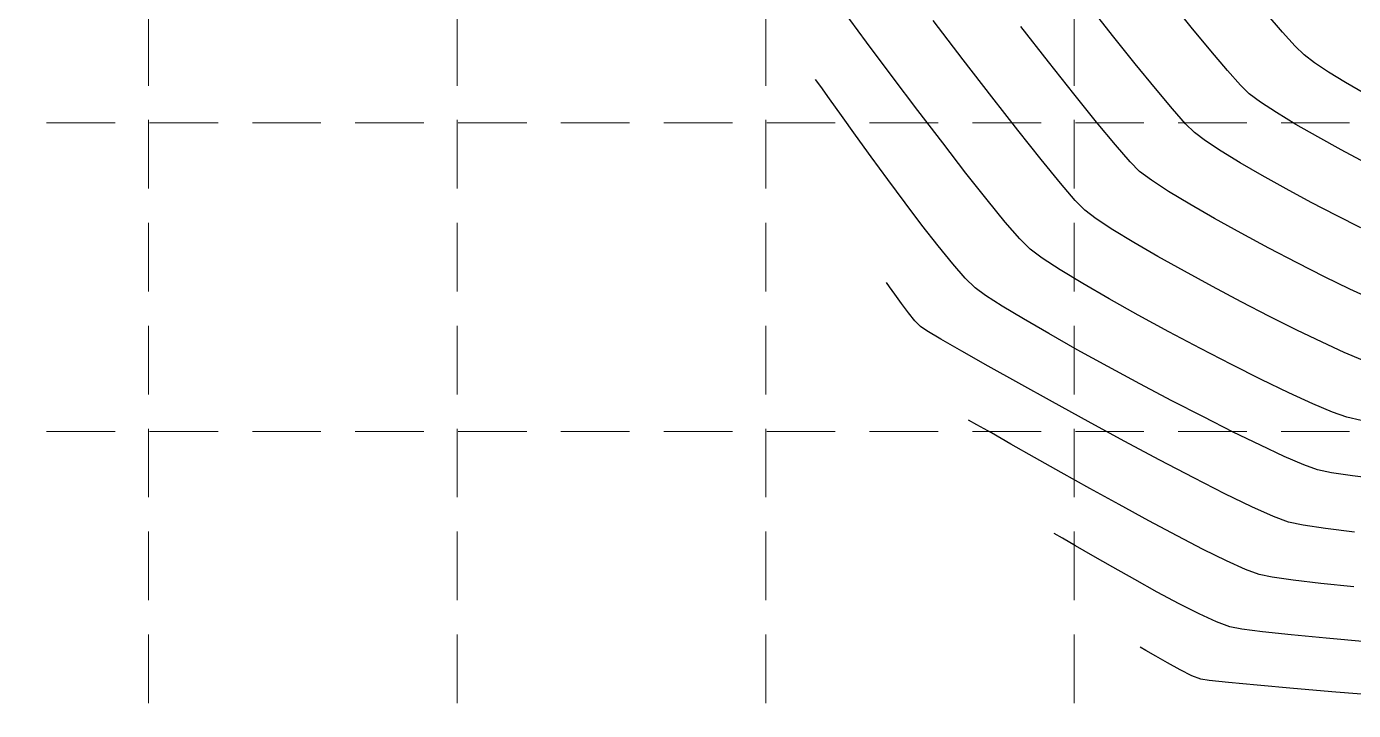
# Model space of a CAD drawing. Header units: inches. Extents: x 2547543 to 2548696, y 7125653 to 7126375.
# Drawn here: x 2547698.4 to 2547775.8, y 7125800.1 to 7125840 of the extents above; entities that cross this region are included whole.
import ezdxf

# ---------------------------------------------------------------- set-up
doc = ezdxf.new("R2010")
doc.units = ezdxf.units.IN
doc.header["$MEASUREMENT"] = 0
doc.linetypes.add('HIDDEN', pattern=[0.375, 0.25, -0.125])
for name, color, linetype in [('GRID', 254, 'HIDDEN'), ('V-TOPO-MAJR-E', 6, 'Continuous'), ('V-TOPO-MINR-E', 14, 'Continuous')]:
    doc.layers.add(name, color=color, linetype=linetype)

msp = doc.modelspace()

# ---------------------------------------------------------------- linework, layer by layer
at = {"layer": 'GRID', "color": 252, "linetype": 'HIDDEN', "lineweight": 0, "ltscale": 16}
for p, q in [((2547705.523132141, 7126356.547205457), (2547705.523132141, 7125726.296813901)), ((2547723.523132141, 7126356.547205457), (2547723.523132141, 7125726.296813901)), ((2547741.52313214, 7126356.547205457), (2547741.52313214, 7125726.296813901)), ((2547759.52313214, 7126356.547205457), (2547759.52313214, 7125726.296813901)), ((2547561.583313602, 7125834.376313472), (2548677.583313586, 7125834.376313472)), ((2547561.583313602, 7125816.376313472), (2548677.583313586, 7125816.376313472))]:
    msp.add_line(p, q, dxfattribs=at)
at = {"layer": 'V-TOPO-MAJR-E', "color": 35, "extrusion": (0.7946410329047351, 0.6070795901890423, 0), "elevation": 6350499.961899946}
msp.add_lwpolyline([(4115794.439333418, 575.0000000000005), (4115797.323952139, 575.0000000000005)], dxfattribs=at)
at = {"layer": 'V-TOPO-MAJR-E', "color": 35}
for points, elevation in [([(2547754.709517119, 7125835.902779365), (2547753.04765278, 7125838.058861219)], 575), ([(2547756.237993713, 7125833.943498648), (2547754.709517119, 7125835.902779365)], 575), ([(2547760.136843952, 7125829.287318937), (2547759.582507681, 7125829.852929211)], 575), ([(2547760.806717959, 7125828.785722914), (2547760.136843952, 7125829.287318937)], 575), ([(2547761.774901864, 7125828.151124888), (2547760.806717959, 7125828.785722914)], 575), ([(2547764.396570417, 7125826.593062834), (2547762.98898843, 7125827.411059861)], 575), ([(2547765.945240589, 7125825.724668807), (2547764.396570417, 7125826.593062834)], 575), ([(2547767.582591707, 7125824.833412784), (2547765.945240589, 7125825.724668807)], 575), ([(2547776.334192951, 7125820.54773475), (2547775.265308155, 7125820.997927736)], 575), ([(2547761.779616178, 7125808.466697861), (2547760.606359218, 7125809.13979499)], 580), ([(2547763.053312568, 7125807.74635081), (2547761.779616178, 7125808.466697861)], 580), ([(2547764.360952771, 7125807.023178313), (2547763.053312568, 7125807.74635081)], 580), ([(2547765.636041174, 7125806.341604848), (2547764.360952771, 7125807.023178313)], 580), ([(2547767.822580118, 7125805.28095293), (2547766.812082162, 7125805.746054896)], 580), ([(2547774.207983333, 7125804.326781263), (2547772.170212629, 7125804.522146888)], 580), ([(2547776.541845576, 7125804.119596752), (2547774.207983333, 7125804.326781263)], 580)]:
    msp.add_lwpolyline(points, dxfattribs=dict(at, elevation=elevation))
at = {"layer": 'V-TOPO-MAJR-E', "color": 35, "extrusion": (0.7832062475011154, 0.6217619913401119, 0), "elevation": 6425991.3053753}
msp.add_lwpolyline([(3996897.498314208, 575.0000000000005), (3996899.67121949, 575.0000000000005)], dxfattribs=at)
at = {"layer": 'V-TOPO-MAJR-E', "color": 35, "extrusion": (0.774677186731918, 0.6323569058349257, 0), "elevation": 6479758.909378164}
msp.add_lwpolyline([(3909125.782071438, 575), (3909127.568284716, 575)], dxfattribs=at)
at = {"layer": 'V-TOPO-MAJR-E', "color": 35, "extrusion": (0.7583113853127816, 0.6518925087044721, 0), "elevation": 6577270.197882559}
msp.add_lwpolyline([(3742732.521461137, 575.0000000000009), (3742733.846771278, 575.0000000000009)], dxfattribs=at)
at = {"layer": 'V-TOPO-MAJR-E', "color": 35, "extrusion": (-0.5204886511791802, -0.8538685870751294, 0), "elevation": -7410601.904885737}
msp.add_lwpolyline([(-1533457.514108317, 575), (-1533458.935974144, 575)], dxfattribs=at)
at = {"layer": 'V-TOPO-MAJR-E', "color": 35, "extrusion": (-0.4681130238881173, -0.8836686012676489, 0), "elevation": -7489510.850671276}
msp.add_lwpolyline([(-1084307.300451258, 575.0000000000009), (-1084309.194402026, 575.0000000000009)], dxfattribs=at)
at = {"layer": 'V-TOPO-MAJR-E', "color": 35, "extrusion": (0.4581751992234888, 0.888861905369173, 0), "elevation": 7501198.137246878}
msp.add_lwpolyline([(1000258.906214292, 575.0000000000009), (1000260.770948606, 575.0000000000009)], dxfattribs=at)
at = {"layer": 'V-TOPO-MAJR-E', "color": 35, "extrusion": (-0.4472841782584547, -0.8943918961393037, 0), "elevation": -7512856.046742437}
msp.add_lwpolyline([(-908560.4913132302, 575), (-908562.2678840309, 575)], dxfattribs=at)
at = {"layer": 'V-TOPO-MAJR-E', "color": 35, "extrusion": (-0.4340836087393123, -0.9008725884518052, 0), "elevation": -7525404.260487887}
msp.add_lwpolyline([(-797982.6194837755, 575), (-797984.2490177853, 575)], dxfattribs=at)
at = {"layer": 'V-TOPO-MAJR-E', "color": 35, "extrusion": (-0.4161676777971745, -0.909287888381291, 0), "elevation": -7539724.443901151}
msp.add_lwpolyline([(-648875.1860437943, 575), (-648876.6098472942, 575)], dxfattribs=at)
at = {"layer": 'V-TOPO-MAJR-E', "color": 35, "extrusion": (-0.4885192481931923, -0.8725531182367973, 0), "elevation": -7462277.107594273}
msp.add_lwpolyline([(-1258040.516184686, 580), (-1258041.058231893, 580)], dxfattribs=at)
at = {"layer": 'V-TOPO-MAJR-E', "color": 35, "extrusion": (0.4992387762720929, 0.8664644506650825, 0), "elevation": 7446201.190596915}
msp.add_lwpolyline([(1349937.402895506, 580), (1349938.294901238, 580)], dxfattribs=at)
at = {"layer": 'V-TOPO-MAJR-E', "color": 35, "extrusion": (0.5002726231160984, 0.8658679475304178, 0), "elevation": 7444584.615982973}
msp.add_lwpolyline([(1358822.9831628, 580.0000000000009), (1358824.145374565, 580.0000000000009)], dxfattribs=at)
at = {"layer": 'V-TOPO-MAJR-E', "color": 35, "extrusion": (-0.4517771661637285, -0.8921308155943671, 0), "elevation": -7508173.762403464}
msp.add_lwpolyline([(-946335.0425787745, 580.0000000000005), (-946336.3608170501, 580.0000000000005)], dxfattribs=at)
at = {"layer": 'V-TOPO-MAJR-E', "color": 35, "extrusion": (-0.3493365194708479, -0.9369973298595862, 0), "elevation": -7566888.864912197}
msp.add_lwpolyline([(-102051.5376132829, 580.0000000000009), (-102052.3684153412, 580.0000000000009)], dxfattribs=at)
at = {"layer": 'V-TOPO-MAJR-E', "color": 35, "extrusion": (-0.1880992765005946, -0.9821500202005562, 0), "elevation": -7477842.94613069}
msp.add_lwpolyline([(1161932.921201202, 580), (1161932.219737813, 580)], dxfattribs=at)
at = {"layer": 'V-TOPO-MAJR-E', "color": 35, "extrusion": (-0.128718917409936, -0.9916811182536522, 0), "elevation": -7394472.235627674}
msp.add_lwpolyline([(1609350.036950483, 580), (1609348.811444923, 580)], dxfattribs=at)
at = {"layer": 'V-TOPO-MAJR-E', "color": 35, "extrusion": (-0.1068293478721239, -0.9942773709751302, 0), "elevation": -7357203.025833463}
msp.add_lwpolyline([(1771947.165077431, 580), (1771945.490574676, 580)], dxfattribs=at)
at = {"layer": 'V-TOPO-MINR-E', "color": 35, "extrusion": (0.7790761426822679, 0.626929313322737, 0), "elevation": 6452301.930434791}
msp.add_lwpolyline([(3954302.500101198, 572), (3954304.523891275, 572)], dxfattribs=at)
at = {"layer": 'V-TOPO-MINR-E', "color": 35}
for points, elevation in [([(2547747.407126358, 7125839.093463839), (2547745.946244163, 7125841.061517727)], 576), ([(2547771.666830142, 7125839.67215878), (2547770.722701422, 7125840.781244576)], 571), ([(2547763.076272539, 7125837.818176216), (2547761.757710153, 7125839.467863464)], 573), ([(2547767.486566763, 7125838.573002313), (2547766.348325662, 7125839.957376145)], 572), ([(2547764.251131137, 7125836.37756988), (2547763.076272539, 7125837.818176216)], 573), ([(2547773.525252699, 7125837.883968506), (2547772.922533878, 7125838.340687731)], 571), ([(2547744.735512196, 7125836.491497365), (2547744.422499565, 7125836.916707113)], 577), ([(2547745.25348336, 7125835.771163561), (2547744.735512196, 7125836.491497365)], 577), ([(2547765.243906419, 7125835.196421156), (2547764.251131137, 7125836.37756988)], 573), ([(2547760.815867127, 7125834.427069535), (2547759.498069414, 7125836.063781672)], 574), ([(2547746.759539191, 7125833.671026191), (2547745.940222533, 7125834.812181303)], 577), ([(2547766.016218855, 7125834.325106741), (2547765.243906419, 7125835.196421156)], 573), ([(2547761.924201825, 7125833.089360269), (2547760.815867127, 7125834.427069535)], 574), ([(2547762.778269572, 7125832.11058157), (2547761.924201825, 7125833.089360269)], 574), ([(2547769.202385766, 7125832.048198131), (2547768.081318844, 7125832.732206127)], 573), ([(2547776.509405095, 7125832.049044788), (2547775.09380364, 7125832.798604845)], 572), ([(2547749.651048829, 7125829.719279725), (2547748.651142863, 7125831.068099801)], 577), ([(2547750.638770182, 7125828.414189194), (2547749.651048829, 7125829.719279725)], 577), ([(2547772.517016184, 7125826.20995936), (2547770.878297482, 7125827.06465292)], 574), ([(2547753.166921327, 7125825.326050882), (2547752.432896955, 7125826.161099173)], 577), ([(2547776.915114459, 7125824.077391121), (2547775.594003009, 7125824.685579222)], 574), ([(2547749.43798547, 7125823.851814824), (2547749.05890701, 7125824.383845814)], 578), ([(2547749.843646581, 7125823.305669649), (2547749.43798547, 7125823.851814824)], 578), ([(2547763.249754958, 7125823.174779596), (2547761.555149126, 7125824.122641072)], 576), ([(2547750.22910528, 7125822.826974187), (2547749.843646581, 7125823.305669649)], 578), ([(2547750.547576507, 7125822.49729234), (2547750.22910528, 7125822.826974187)], 578), ([(2547768.690685067, 7125820.291959138), (2547766.876341979, 7125821.228511748)], 576), ([(2547772.027375152, 7125818.646650956), (2547770.427302475, 7125819.421029913)], 576), ([(2547773.43208405, 7125817.999749147), (2547772.027375152, 7125818.646650956)], 576), ([(2547768.793441293, 7125816.35341791), (2547767.052238561, 7125817.230434434)], 577), ([(2547755.828296841, 7125815.652874163), (2547754.686506089, 7125816.300051558)], 579), ([(2547770.385381517, 7125815.577711036), (2547768.793441293, 7125816.35341791)], 577), ([(2547766.498970345, 7125813.677481771), (2547764.517992191, 7125814.713209081)], 578), ([(2547773.715360587, 7125814.156744237), (2547772.901367818, 7125814.449544606)], 577), ([(2547774.532380794, 7125813.978291904), (2547773.715360587, 7125814.156744237)], 577), ([(2547777.303361299, 7125813.60779896), (2547775.749458474, 7125813.794492237)], 577), ([(2547762.143278826, 7125812.118352533), (2547760.42151313, 7125813.069910571)], 579), ([(2547763.861097448, 7125811.183129556), (2547762.143278826, 7125812.118352533)], 579), ([(2547772.010586868, 7125811.101403967), (2547771.134657818, 7125811.428606284)], 578), ([(2547772.87344385, 7125810.915249418), (2547772.010586868, 7125811.101403967)], 578), ([(2547775.858167995, 7125810.522933805), (2547774.179473831, 7125810.721463921)], 578), ([(2547767.046588181, 7125809.50957714), (2547765.515392674, 7125810.301213729)], 579), ([(2547769.501374741, 7125808.345030037), (2547768.395107644, 7125808.84519188)], 579), ([(2547770.305813148, 7125808.046063699), (2547769.501374741, 7125808.345030037)], 579), ([(2547772.288413335, 7125807.71219514), (2547771.070029361, 7125807.886458267)], 579), ([(2547775.820333119, 7125807.333080414), (2547773.894127208, 7125807.526620472)], 579), ([(2547763.70389129, 7125803.61663536), (2547763.364057588, 7125803.810826018)], 581), ([(2547767.396529316, 7125801.86439479), (2547766.896265708, 7125801.935383162)], 581), ([(2547772.305317407, 7125801.405719126), (2547770.190759366, 7125801.592699634)], 581)]:
    msp.add_lwpolyline(points, dxfattribs=dict(at, elevation=elevation))
at = {"layer": 'V-TOPO-MINR-E', "color": 35, "extrusion": (0.7856831162288801, 0.6186291626434016, 0), "elevation": 6409985.500342161}
msp.add_lwpolyline([(4022532.036070598, 573.0000000000009), (4022534.337751041, 573.0000000000009)], dxfattribs=at)
at = {"layer": 'V-TOPO-MINR-E', "color": 35, "extrusion": (0.7886022715667481, 0.6149036162519821, 0), "elevation": 6390871.276381044}
msp.add_lwpolyline([(4052826.368825443, 574), (4052828.974619091, 574)], dxfattribs=at)
at = {"layer": 'V-TOPO-MINR-E', "color": 35, "extrusion": (0.7436673164906307, 0.6685498652932511, 0), "elevation": 6658673.671425492}
msp.add_lwpolyline([(3595940.545017287, 571), (3595941.662079543, 571)], dxfattribs=at)
at = {"layer": 'V-TOPO-MINR-E', "color": 35, "extrusion": (0.8011530211534936, 0.5984595530999819, 0), "elevation": 6305662.011692015}
msp.add_lwpolyline([(4184161.240570024, 576.0000000000009), (4184163.74330175, 576.0000000000009)], dxfattribs=at)
at = {"layer": 'V-TOPO-MINR-E', "color": 35, "extrusion": (0.762577250701059, 0.6468971608480086, 0), "elevation": 6552554.266868053}
msp.add_lwpolyline([(3785857.337215988, 572), (3785858.834378755, 572)], dxfattribs=at)
at = {"layer": 'V-TOPO-MINR-E', "color": 35, "extrusion": (-0.701380584277602, -0.7127869779944145, 0), "elevation": -6866163.237549008}
msp.add_lwpolyline([(-3181905.296790379, 571.0000000000009), (-3181906.010737087, 571.0000000000009)], dxfattribs=at)
at = {"layer": 'V-TOPO-MINR-E', "color": 35, "extrusion": (0.7845628715853897, 0.6200492726628163, 0), "elevation": 6417246.976376585}
msp.add_lwpolyline([(4010929.980949557, 574.0000000000009), (4010932.371818895, 574.0000000000009)], dxfattribs=at)
at = {"layer": 'V-TOPO-MINR-E', "color": 35, "extrusion": (-0.5525669188287695, -0.8334685358284858, 0), "elevation": -7346977.034424786}
msp.add_lwpolyline([(-1814012.230541142, 571.0000000000005), (-1814013.213902849, 571.0000000000005)], dxfattribs=at)
at = {"layer": 'V-TOPO-MINR-E', "color": 35, "extrusion": (0.7987655050068997, 0.6016424752384696, 0), "elevation": 6322260.204667972}
msp.add_lwpolyline([(4159036.421147798, 576), (4159038.903070741, 576)], dxfattribs=at)
at = {"layer": 'V-TOPO-MINR-E', "color": 35, "extrusion": (0.7451352542639957, 0.66691337732342, 0), "elevation": 6650748.403145626}
msp.add_lwpolyline([(3610570.682252014, 572), (3610571.821202111, 572)], dxfattribs=at)
at = {"layer": 'V-TOPO-MINR-E', "color": 35, "extrusion": (0.5218691672967416, 0.8530255401950201, 0), "elevation": 7408126.122612027}
msp.add_lwpolyline([(1545437.050896417, 571.0000000000009), (1545438.212414651, 571.0000000000009)], dxfattribs=at)
at = {"layer": 'V-TOPO-MINR-E', "color": 35, "extrusion": (-0.7028023919341866, -0.7113851262794199, 0), "elevation": -6859792.455337496}
msp.add_lwpolyline([(-3195609.151348725, 572), (-3195609.870302796, 572)], dxfattribs=at)
at = {"layer": 'V-TOPO-MINR-E', "color": 35, "extrusion": (-0.5003304334655497, -0.8658345438639966, 0), "elevation": -7444525.136671507}
msp.add_lwpolyline([(-1359319.797215898, 571.0000000000005), (-1359321.086526718, 571.0000000000005)], dxfattribs=at)
at = {"layer": 'V-TOPO-MINR-E', "color": 35, "extrusion": (0.8130304059797727, 0.5822212285311882, 0), "elevation": 6220207.214770953}
msp.add_lwpolyline([(4310168.598990852, 577), (4310169.778506711, 577)], dxfattribs=at)
at = {"layer": 'V-TOPO-MINR-E', "color": 35, "extrusion": (0.6008220147704626, 0.7993828285415956, 0), "elevation": 7227027.139245659}
msp.add_lwpolyline([(2244714.992979997, 572), (2244715.818783219, 572)], dxfattribs=at)
at = {"layer": 'V-TOPO-MINR-E', "color": 35, "extrusion": (-0.548475166739652, -0.8361668442780489, 0), "elevation": -7355776.238173212}
msp.add_lwpolyline([(-1777981.631556061, 572.0000000000005), (-1777982.734738694, 572.0000000000005)], dxfattribs=at)
at = {"layer": 'V-TOPO-MINR-E', "color": 35, "extrusion": (0.7955524510590041, 0.6058847230406218, 0), "elevation": 6344303.703509558}
msp.add_lwpolyline([(4125330.151392491, 576), (4125332.540001732, 576)], dxfattribs=at)
at = {"layer": 'V-TOPO-MINR-E', "color": 35, "extrusion": (-0.51859528360304, -0.8550198429420703, 0), "elevation": -7413992.486495529}
msp.add_lwpolyline([(-1517028.065530259, 572), (-1517029.386139969, 572)], dxfattribs=at)
at = {"layer": 'V-TOPO-MINR-E', "color": 35, "extrusion": (-0.7054715587973708, -0.708738230750965, 0), "elevation": -6847727.675113535}
msp.add_lwpolyline([(-3221373.545877699, 573.0000000000009), (-3221374.270362478, 573.0000000000009)], dxfattribs=at)
at = {"layer": 'V-TOPO-MINR-E', "color": 35, "extrusion": (0.6011564288633497, 0.7991313709498985, 0), "elevation": 7226083.573510986}
msp.add_lwpolyline([(2247739.842880599, 573), (2247740.648569379, 573)], dxfattribs=at)
at = {"layer": 'V-TOPO-MINR-E', "color": 35, "extrusion": (-0.4981672908600687, -0.8670809364281628, 0), "elevation": -7447891.963177891}
msp.add_lwpolyline([(-1340731.176291228, 572.0000000000005), (-1340732.65278686, 572.0000000000005)], dxfattribs=at)
at = {"layer": 'V-TOPO-MINR-E', "color": 35, "extrusion": (0.810450008354618, 0.5858078046236664, 0), "elevation": 6239190.361491246}
msp.add_lwpolyline([(4282640.459127244, 577.0000000000009), (4282642.022274081, 577.0000000000009)], dxfattribs=at)
at = {"layer": 'V-TOPO-MINR-E', "color": 35, "extrusion": (0.7910750768278295, 0.6117190718147046, 0), "elevation": 6374471.061277436}
msp.add_lwpolyline([(4078558.433718259, 576.0000000000009), (4078560.656566189, 576.0000000000009)], dxfattribs=at)
at = {"layer": 'V-TOPO-MINR-E', "color": 35, "extrusion": (0.5497637889632285, 0.8353201639759422, 0), "elevation": 7353022.400116986}
msp.add_lwpolyline([(1789322.750915907, 573.0000000000009), (1789323.837659396, 573.0000000000009)], dxfattribs=at)
at = {"layer": 'V-TOPO-MINR-E', "color": 35, "extrusion": (0.4821429697517471, 0.8760925503158705, 0), "elevation": 7471280.879640222}
msp.add_lwpolyline([(1203583.407912056, 572.0000000000009), (1203584.978209468, 572.0000000000009)], dxfattribs=at)
at = {"layer": 'V-TOPO-MINR-E', "color": 35, "extrusion": (0.8075240435750531, 0.5898346539905873, 0), "elevation": 6260430.395231797}
msp.add_lwpolyline([(4251529.473842856, 577.0000000000009), (4251531.128374423, 577.0000000000009)], dxfattribs=at)
at = {"layer": 'V-TOPO-MINR-E', "color": 35, "extrusion": (0.7102225018829462, 0.7039772708114435, 0), "elevation": 6825902.296054622}
msp.add_lwpolyline([(3267358.433880615, 574), (3267359.222253884, 574)], dxfattribs=at)
at = {"layer": 'V-TOPO-MINR-E', "color": 35, "extrusion": (-0.5986933876946059, -0.800978294044699, 0), "elevation": -7232965.460135831}
msp.add_lwpolyline([(-2225484.238556371, 574), (-2225485.102897037, 574)], dxfattribs=at)
at = {"layer": 'V-TOPO-MINR-E', "color": 35, "extrusion": (-0.5014443291384599, -0.865189912548037, 0), "elevation": -7442762.4251025}
msp.add_lwpolyline([(-1368902.373818691, 573), (-1368903.857557326, 573)], dxfattribs=at)
at = {"layer": 'V-TOPO-MINR-E', "color": 35, "extrusion": (0.7844835524099529, 0.6201496238798028, 0), "elevation": 6417752.176838017}
msp.add_lwpolyline([(4010107.390944443, 576.0000000000009), (4010109.37569148, 576.0000000000009)], dxfattribs=at)
at = {"layer": 'V-TOPO-MINR-E', "color": 35, "extrusion": (0.5466577796159534, 0.8373561201695225, 0), "elevation": 7359613.252143742}
msp.add_lwpolyline([(1762003.980896931, 574), (1762005.170949005, 574)], dxfattribs=at)
at = {"layer": 'V-TOPO-MINR-E', "color": 35, "extrusion": (-0.4866290502531669, -0.8736087038541344, 0), "elevation": -7465007.381447589}
msp.add_lwpolyline([(-1241880.450084575, 573.0000000000005), (-1241882.047739306, 573.0000000000005)], dxfattribs=at)
at = {"layer": 'V-TOPO-MINR-E', "color": 35, "extrusion": (-0.5183476899534077, -0.8551699669188376, 0), "elevation": -7414424.246327372}
msp.add_lwpolyline([(-1514884.135729972, 574), (-1514885.588187813, 574)], dxfattribs=at)
at = {"layer": 'V-TOPO-MINR-E', "color": 35, "extrusion": (-0.4739953415990777, -0.8805273511608674, 0), "elevation": -7482120.681957443}
msp.add_lwpolyline([(-1134225.993425014, 573.0000000000005), (-1134227.648223201, 573.0000000000005)], dxfattribs=at)
at = {"layer": 'V-TOPO-MINR-E', "color": 35, "extrusion": (0.7739149746335559, 0.6332895167598643, 0), "elevation": 6484458.67736535}
msp.add_lwpolyline([(3901318.608617971, 576.0000000000005), (3901320.283155122, 576.0000000000005)], dxfattribs=at)
at = {"layer": 'V-TOPO-MINR-E', "color": 35, "extrusion": (0.4997056425428713, 0.8661952844542714, 0), "elevation": 7445493.20121103}
msp.add_lwpolyline([(1353952.499980932, 574), (1353954.149863989, 574)], dxfattribs=at)
at = {"layer": 'V-TOPO-MINR-E', "color": 35, "extrusion": (-0.4620409179295077, -0.8868586077604805, 0), "elevation": -7496778.976633936}
msp.add_lwpolyline([(-1032908.543837146, 573.0000000000005), (-1032910.198921326, 573.0000000000005)], dxfattribs=at)
at = {"layer": 'V-TOPO-MINR-E', "color": 35, "extrusion": (0.788649689239103, 0.6148427991471207, 0), "elevation": 6390547.037947006}
msp.add_lwpolyline([(4053314.702368414, 577.0000000000009), (4053316.230151155, 577.0000000000009)], dxfattribs=at)
at = {"layer": 'V-TOPO-MINR-E', "color": 35, "extrusion": (0.7543887198443375, 0.6564279544410199, 0), "elevation": 6599591.095256444}
msp.add_lwpolyline([(3703225.489308226, 576), (3703226.782121162, 576)], dxfattribs=at)
at = {"layer": 'V-TOPO-MINR-E', "color": 35, "extrusion": (0.4856302146116587, 0.8741643407599251, 0), "elevation": 7466418.411632391}
msp.add_lwpolyline([(1233348.324203954, 574), (1233350.105980119, 574)], dxfattribs=at)
at = {"layer": 'V-TOPO-MINR-E', "color": 35, "extrusion": (-0.4494926377307629, -0.8932840358059922, 0), "elevation": -7510595.285835997}
msp.add_lwpolyline([(-927119.5029779067, 573), (-927121.1014804952, 573)], dxfattribs=at)
at = {"layer": 'V-TOPO-MINR-E', "color": 35, "extrusion": (-0.7068979238863347, -0.707315576815038, 0), "elevation": -6841212.543499231}
msp.add_lwpolyline([(-3235164.159323567, 576), (-3235165.001034586, 576)], dxfattribs=at)
at = {"layer": 'V-TOPO-MINR-E', "color": 35, "extrusion": (0.4737031259112189, 0.8806845908166782, 0), "elevation": 7482493.121819356}
msp.add_lwpolyline([(1131744.001780786, 574), (1131745.849696749, 574)], dxfattribs=at)
at = {"layer": 'V-TOPO-MINR-E', "color": 35, "extrusion": (0.774985872340448, 0.6319785579216394, 0), "elevation": 6477841.483007893}
msp.add_lwpolyline([(3912289.695122263, 577), (3912291.047669032, 577)], dxfattribs=at)
at = {"layer": 'V-TOPO-MINR-E', "color": 35, "extrusion": (-0.5973611550888801, -0.8019723501411248, 0), "elevation": -7236647.273933641}
msp.add_lwpolyline([(-2213460.753733577, 576), (-2213461.640908131, 576)], dxfattribs=at)
at = {"layer": 'V-TOPO-MINR-E', "color": 35, "extrusion": (-0.5456954472540197, -0.837983579102977, 0), "elevation": -7361625.340874322}
msp.add_lwpolyline([(-1753550.752235324, 576), (-1753551.999869713, 576)], dxfattribs=at)
at = {"layer": 'V-TOPO-MINR-E', "color": 35, "extrusion": (-0.4506032030557467, -0.8927243434542946, 0), "elevation": -7509432.981680269}
msp.add_lwpolyline([(-936459.7844376564, 574), (-936461.56710211, 574)], dxfattribs=at)
at = {"layer": 'V-TOPO-MINR-E', "color": 35, "extrusion": (-0.6998529607649168, -0.7142869404578106, 0), "elevation": -6872936.567549748}
msp.add_lwpolyline([(-3167202.329781067, 577), (-3167203.137688406, 577)], dxfattribs=at)
at = {"layer": 'V-TOPO-MINR-E', "color": 35, "extrusion": (-0.5184677764992196, -0.8550971668365854, 0), "elevation": -7414204.251126964}
msp.add_lwpolyline([(-1515928.276659548, 576), (-1515929.821145718, 576)], dxfattribs=at)
at = {"layer": 'V-TOPO-MINR-E', "color": 35, "extrusion": (-0.4366828021933689, -0.8996155458130697, 0), "elevation": -7523072.44963471}
msp.add_lwpolyline([(-819706.5600291817, 574.0000000000009), (-819708.2113555479, 574.0000000000009)], dxfattribs=at)
at = {"layer": 'V-TOPO-MINR-E', "color": 35, "extrusion": (0.8130223671963348, 0.5822324539550059, 0), "elevation": 6220263.193862921}
msp.add_lwpolyline([(4310072.954910094, 578), (4310073.273610941, 578)], dxfattribs=at)
at = {"layer": 'V-TOPO-MINR-E', "color": 35, "extrusion": (0.8189993149266644, 0.573794494701417, 0), "elevation": 6175363.53550974}
msp.add_lwpolyline([(4374160.904775884, 578.0000000000009), (4374161.437563761, 578.0000000000009)], dxfattribs=at)
at = {"layer": 'V-TOPO-MINR-E', "color": 35, "extrusion": (-0.5916537837977248, -0.8061921607891229, 0), "elevation": -7252172.204002418}
msp.add_lwpolyline([(-2162041.331659354, 577.0000000000005), (-2162042.086275819, 577.0000000000005)], dxfattribs=at)
at = {"layer": 'V-TOPO-MINR-E', "color": 35, "extrusion": (-0.5009954501583812, -0.8654499170492773, 0), "elevation": -7443460.843065608}
msp.add_lwpolyline([(-1365045.437506867, 576), (-1365047.213525657, 576)], dxfattribs=at)
at = {"layer": 'V-TOPO-MINR-E', "color": 35, "extrusion": (-0.5408336704897982, -0.8411295624721155, 0), "elevation": -7371652.825520813}
msp.add_lwpolyline([(-1710893.080805846, 577), (-1710894.215403057, 577)], dxfattribs=at)
at = {"layer": 'V-TOPO-MINR-E', "color": 35, "extrusion": (-0.5164053149744746, -0.8563442944669589, 0), "elevation": -7417832.850968629}
msp.add_lwpolyline([(-1498056.057731876, 577), (-1498057.511929666, 577)], dxfattribs=at)
at = {"layer": 'V-TOPO-MINR-E', "color": 35, "extrusion": (-0.4776566091626059, -0.8785466201194342, 0), "elevation": -7477323.820598407}
msp.add_lwpolyline([(-1165365.701966245, 576.0000000000005), (-1165367.743220812, 576.0000000000005)], dxfattribs=at)
at = {"layer": 'V-TOPO-MINR-E', "color": 35, "extrusion": (-0.5416881362872724, -0.8405795399637214, 0), "elevation": -7369906.84247873}
msp.add_lwpolyline([(-1718386.086440248, 578), (-1718386.524848026, 578)], dxfattribs=at)
at = {"layer": 'V-TOPO-MINR-E', "color": 35, "extrusion": (0.5091312873325378, 0.8606888707652218, 0), "elevation": 7430255.617784456}
msp.add_lwpolyline([(1435157.239526934, 578.0000000000005), (1435158.20147772, 578.0000000000005)], dxfattribs=at)
at = {"layer": 'V-TOPO-MINR-E', "color": 35, "extrusion": (-0.5014324312540194, -0.8651968081810538, 0), "elevation": -7442767.033752836}
msp.add_lwpolyline([(-1368806.177477216, 577), (-1368807.889478504, 577)], dxfattribs=at)
at = {"layer": 'V-TOPO-MINR-E', "color": 35, "extrusion": (-0.4681531789052616, -0.8836473284523064, 0), "elevation": -7489458.053872167}
msp.add_lwpolyline([(-1084648.466639504, 576.0000000000009), (-1084650.541279081, 576.0000000000009)], dxfattribs=at)
at = {"layer": 'V-TOPO-MINR-E', "color": 35, "extrusion": (-0.4991103993995323, -0.8665384060797533, 0), "elevation": -7446407.629165355}
msp.add_lwpolyline([(-1348845.609555922, 578), (-1348847.014339281, 578)], dxfattribs=at)
at = {"layer": 'V-TOPO-MINR-E', "color": 35, "extrusion": (0.4907314358676652, 0.8713108847313109, 0), "elevation": 7459071.308542457}
msp.add_lwpolyline([(1276973.692906215, 577.0000000000009), (1276975.600509455, 577.0000000000009)], dxfattribs=at)
at = {"layer": 'V-TOPO-MINR-E', "color": 35, "extrusion": (-0.4933952221194111, -0.8698052395736284, 0), "elevation": -7455125.640264669}
msp.add_lwpolyline([(-1299795.427579536, 578.0000000000009), (-1299797.194172474, 578.0000000000009)], dxfattribs=at)
at = {"layer": 'V-TOPO-MINR-E', "color": 35, "extrusion": (-0.4821319490735796, -0.876098615272568, 0), "elevation": -7471278.394263268}
msp.add_lwpolyline([(-1203495.260231168, 577), (-1203497.301081589, 577)], dxfattribs=at)
at = {"layer": 'V-TOPO-MINR-E', "color": 35, "extrusion": (-0.4890345997190059, -0.872264386684262, 0), "elevation": -7461539.285079328}
msp.add_lwpolyline([(-1262455.065956409, 578), (-1262457.113293833, 578)], dxfattribs=at)
at = {"layer": 'V-TOPO-MINR-E', "color": 35, "extrusion": (-0.474488651587793, -0.8802616199258025, 0), "elevation": -7481469.917853586}
msp.add_lwpolyline([(-1138422.042243836, 577), (-1138424.153923244, 577)], dxfattribs=at)
at = {"layer": 'V-TOPO-MINR-E', "color": 35, "extrusion": (0.4482923559487214, 0.8938869971075456, 0), "elevation": 7511823.331466971}
msp.add_lwpolyline([(917031.5197378364, 576.0000000000009), (917033.4625084703, 576.0000000000009)], dxfattribs=at)
at = {"layer": 'V-TOPO-MINR-E', "color": 35, "extrusion": (-0.4850498425024245, -0.8744865066359648, 0), "elevation": -7467221.519849392}
msp.add_lwpolyline([(-1228396.739408382, 578.0000000000009), (-1228398.986420659, 578.0000000000009)], dxfattribs=at)
at = {"layer": 'V-TOPO-MINR-E', "color": 35, "extrusion": (-0.4670351395811634, -0.8842387564433054, 0), "elevation": -7490820.488827268}
msp.add_lwpolyline([(-1075174.740814321, 577), (-1075176.860884014, 577)], dxfattribs=at)
at = {"layer": 'V-TOPO-MINR-E', "color": 35, "extrusion": (0.480934233917071, 0.8767566724277609, 0), "elevation": 7472912.732630676}
msp.add_lwpolyline([(1193283.461984338, 578), (1193285.827611018, 578)], dxfattribs=at)
at = {"layer": 'V-TOPO-MINR-E', "color": 35, "extrusion": (-0.4590913546861357, -0.8883890634471188, 0), "elevation": -7500155.923077893}
msp.add_lwpolyline([(-1007992.70014631, 577), (-1007994.766176458, 577)], dxfattribs=at)
at = {"layer": 'V-TOPO-MINR-E', "color": 35, "extrusion": (-0.390818192961897, -0.9204678919169302, 0), "elevation": -7554802.881216234}
msp.add_lwpolyline([(-439754.4239888298, 576), (-439755.6739249527, 576)], dxfattribs=at)
at = {"layer": 'V-TOPO-MINR-E', "color": 35, "extrusion": (0.4836368665398146, 0.8752687480560183, 0), "elevation": 7469192.414011857}
msp.add_lwpolyline([(1216338.385679034, 579), (1216338.950471666, 579)], dxfattribs=at)
at = {"layer": 'V-TOPO-MINR-E', "color": 35, "extrusion": (-0.4916126769743638, -0.8708139731527624, 0), "elevation": -7457768.905911855}
msp.add_lwpolyline([(-1284521.245720965, 579.0000000000009), (-1284522.219357395, 579.0000000000009)], dxfattribs=at)
at = {"layer": 'V-TOPO-MINR-E', "color": 35, "extrusion": (0.476286661394633, 0.8792900637318463, 0), "elevation": 7479124.314503001}
msp.add_lwpolyline([(1153708.833794275, 578), (1153711.236995209, 578)], dxfattribs=at)
at = {"layer": 'V-TOPO-MINR-E', "color": 35, "extrusion": (0.3363873372514208, 0.9417237170937658, 0), "elevation": 7567590.461788557}
msp.add_lwpolyline([(-2265.861255561002, 576.0000000000009), (-2264.971903223079, 576.0000000000009)], dxfattribs=at)
at = {"layer": 'V-TOPO-MINR-E', "color": 35, "extrusion": (-0.2126503759129991, -0.9771283526866161, 0), "elevation": -7504623.434823533}
msp.add_lwpolyline([(974196.7504622722, 576.0000000000005), (974195.8904541973, 576.0000000000005)], dxfattribs=at)
at = {"layer": 'V-TOPO-MINR-E', "color": 35, "extrusion": (0.4924920952191648, 0.8703169170748305, 0), "elevation": 7456467.516637765}
msp.add_lwpolyline([(1292051.301882339, 579.0000000000009), (1292052.883086779, 579.0000000000009)], dxfattribs=at)
at = {"layer": 'V-TOPO-MINR-E', "color": 35, "extrusion": (-0.470646603134943, -0.8823218091816271, 0), "elevation": -7486358.445632454}
msp.add_lwpolyline([(-1105792.290457226, 578), (-1105794.650227861, 578)], dxfattribs=at)
at = {"layer": 'V-TOPO-MINR-E', "color": 35, "extrusion": (-0.4212731768245168, -0.9069337960888764, 0), "elevation": -7535950.296191817}
msp.add_lwpolyline([(-691254.368664382, 577), (-691255.8987110793, 577)], dxfattribs=at)
at = {"layer": 'V-TOPO-MINR-E', "color": 35, "extrusion": (0.4906509682625044, 0.8713562000370841, 0), "elevation": 7459182.510160502}
msp.add_lwpolyline([(1276282.151470286, 579.0000000000009), (1276283.931374843, 579.0000000000009)], dxfattribs=at)
at = {"layer": 'V-TOPO-MINR-E', "color": 35, "extrusion": (-0.3939375709496918, -0.9191371987871324, 0), "elevation": -7553264.600327586}
msp.add_lwpolyline([(-465373.187582836, 577), (-465374.4151854645, 577)], dxfattribs=at)
at = {"layer": 'V-TOPO-MINR-E', "color": 35, "extrusion": (0.4877593747881196, 0.8729781167396482, 0), "elevation": 7463372.904316464}
msp.add_lwpolyline([(1251543.033160247, 579.0000000000009), (1251544.941726352, 579.0000000000009)], dxfattribs=at)
at = {"layer": 'V-TOPO-MINR-E', "color": 35, "extrusion": (-0.4531277062829289, -0.8914456134833867, 0), "elevation": -7506738.935113963}
msp.add_lwpolyline([(-957706.3071886823, 578), (-957708.3373897974, 578)], dxfattribs=at)
at = {"layer": 'V-TOPO-MINR-E', "color": 35, "extrusion": (-0.1493240449998462, -0.9887883138391574, 0), "elevation": -7426365.587249444}
msp.add_lwpolyline([(1455155.547638056, 577.0000000000009), (1455154.31676016, 577.0000000000009)], dxfattribs=at)
at = {"layer": 'V-TOPO-MINR-E', "color": 35, "extrusion": (-0.4375408967253094, -0.899198511838633, 0), "elevation": -7522273.057695743}
msp.add_lwpolyline([(-826883.2876380123, 578), (-826885.0320629072, 578)], dxfattribs=at)
at = {"layer": 'V-TOPO-MINR-E', "color": 35, "extrusion": (-0.4103029601878524, -0.9119492753772469, 0), "elevation": -7543736.607223674}
msp.add_lwpolyline([(-600303.4828193239, 578.0000000000009), (-600304.8615027219, 578.0000000000009)], dxfattribs=at)
at = {"layer": 'V-TOPO-MINR-E', "color": 35, "extrusion": (-0.4704325096246541, -0.8824359772177525, 0), "elevation": -7486623.101961191}
msp.add_lwpolyline([(-1103972.870811962, 579), (-1103974.745503462, 579)], dxfattribs=at)
at = {"layer": 'V-TOPO-MINR-E', "color": 35, "extrusion": (-0.1467706780245863, -0.989170545493649, 0), "elevation": -7422580.622209867}
msp.add_lwpolyline([(1474323.103840637, 578), (1474321.783512219, 578)], dxfattribs=at)
at = {"layer": 'V-TOPO-MINR-E', "color": 35, "extrusion": (-0.4419510549218474, -0.8970391658414175, 0), "elevation": -7518118.552350685}
msp.add_lwpolyline([(-863810.7003994952, 579), (-863812.2037000363, 579)], dxfattribs=at)
at = {"layer": 'V-TOPO-MINR-E', "color": 35, "extrusion": (-0.2044375659837058, -0.9788796052705655, 0), "elevation": -7496168.127370657}
msp.add_lwpolyline([(1037178.319375084, 579.0000000000009), (1037177.538670073, 579.0000000000009)], dxfattribs=at)
at = {"layer": 'V-TOPO-MINR-E', "color": 35, "extrusion": (-0.1148072593153401, -0.9933877859167085, 0), "elevation": -7371193.099878045}
msp.add_lwpolyline([(1712833.0351635, 579), (1712831.418761631, 579)], dxfattribs=at)
at = {"layer": 'V-TOPO-MINR-E', "color": 35, "extrusion": (-0.5046453228511989, -0.8633267620805053, 0), "elevation": -7437614.000470148}
msp.add_lwpolyline([(-1396450.223515585, 581.0000000000009), (-1396450.877664489, 581.0000000000009)], dxfattribs=at)
at = {"layer": 'V-TOPO-MINR-E', "color": 35, "extrusion": (-0.4981153408411168, -0.867110781399204, 0), "elevation": -7447941.322927471}
msp.add_lwpolyline([(-1340277.264793776, 581), (-1340278.067035203, 581)], dxfattribs=at)
at = {"layer": 'V-TOPO-MINR-E', "color": 35, "extrusion": (0.4817384955921294, 0.8763150243289406, 0), "elevation": 7471804.59121744}
msp.add_lwpolyline([(1200128.010097247, 581.0000000000005), (1200128.845981015, 581.0000000000005)], dxfattribs=at)
at = {"layer": 'V-TOPO-MINR-E', "color": 35, "extrusion": (-0.4489581640634115, -0.8935527779156701, 0), "elevation": -7511120.814350942}
msp.add_lwpolyline([(-922623.3291860926, 581), (-922624.084978268, 581)], dxfattribs=at)
at = {"layer": 'V-TOPO-MINR-E', "color": 35, "extrusion": (-0.37119165845695, -0.9285562733038741, 0), "elevation": -7562417.909007507}
msp.add_lwpolyline([(-279293.303787156, 581), (-279293.8682766589, 581)], dxfattribs=at)
at = {"layer": 'V-TOPO-MINR-E', "color": 35, "extrusion": (-0.1027413048530204, -0.994708110089135, 0), "elevation": -7349853.852183184}
msp.add_lwpolyline([(1802171.844343698, 581.0000000000005), (1802170.710276386, 581.0000000000005)], dxfattribs=at)
at = {"layer": 'V-TOPO-MINR-E', "color": 35, "extrusion": (-0.09273451067913256, -0.995690870968044, 0), "elevation": -7331361.816143526}
msp.add_lwpolyline([(1875983.796368029, 581.0000000000009), (1875982.122993143, 581.0000000000009)], dxfattribs=at)
at = {"layer": 'V-TOPO-MINR-E', "color": 35, "extrusion": (-0.0853713918926837, -0.9963491985475302, 0), "elevation": -7317293.387527696}
msp.add_lwpolyline([(1930133.792437718, 581), (1930131.310127509, 581)], dxfattribs=at)
at = {"layer": 'V-TOPO-MINR-E', "color": 35, "extrusion": (-0.08357721833467066, -0.9965013038503457, 0), "elevation": -7313806.109536611}
msp.add_lwpolyline([(1943308.998434753, 581.0000000000009), (1943306.246573493, 581.0000000000009)], dxfattribs=at)

doc.saveas('drawing.dxf')
